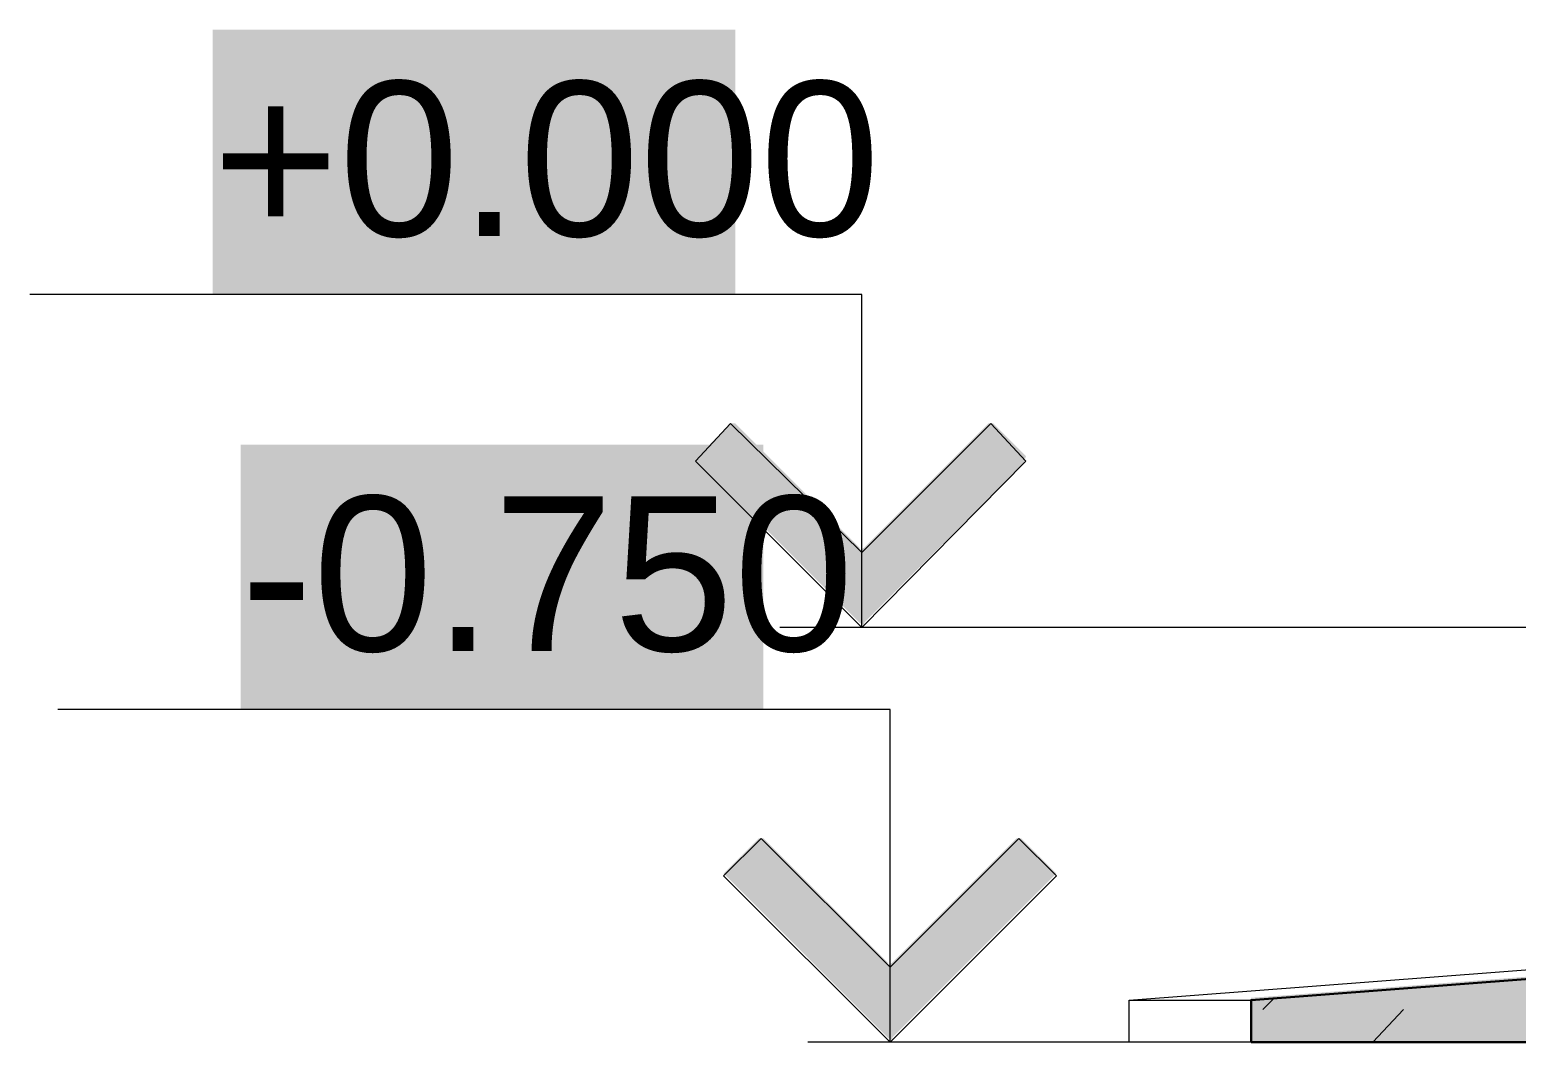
# Model space of a CAD drawing. Header units: millimetres. Extents: x -6983 to 114033, y -5968 to 36007.
# Drawn here: x 69176 to 71860, y 1353 to 3182 of the extents above; entities that cross this region are included whole.
import ezdxf

# ---------------------------------------------------------------- set-up
doc = ezdxf.new("R2010")
doc.units = ezdxf.units.MM
doc.layers.add('PDF _Геометрия', color=7, linetype='Continuous')
doc.layers.add('PDF _Текст', color=7, linetype='Continuous')
doc.layers.add('PDF _Сплошная заливка', color=7, linetype='Continuous', true_color=0xffffff)
doc.styles.add('PDF Arial', font='arial.ttf')

msp = doc.modelspace()

# ---------------------------------------------------------------- hatches: boundary and pattern name
at = {"layer": 'PDF _Сплошная заливка', "transparency": 33554559}
for color, points in [(256, [(69505.9, 3181.6), (69505.9, 2703.2), (70449.9, 2703.2), (70449.9, 3181.6)]), (7, [(70974.8, 2411.1), (70915.6, 2470.4), (70907.1, 2470.4), (70682.7, 2246), (70674.3, 2241.8), (70674.3, 2246), (70449.9, 2470.4), (70441.4, 2470.4), (70437.2, 2466.1), (70377.9, 2406.9), (70674.3, 2110.5), (70682.7, 2106.3), (70682.7, 2110.5), (70970.6, 2398.4)]), (256, [(69556.7, 2432.3), (69556.7, 1953.9), (70500.7, 1953.9), (70500.7, 2432.3)]), (7, [(71029.9, 1657.6), (70966.4, 1721.1), (70957.9, 1721.1), (70733.5, 1496.7), (70725.1, 1492.5), (70725.1, 1496.7), (70500.7, 1721.1), (70492.2, 1721.1), (70488, 1716.8), (70428.7, 1657.6), (70725.1, 1361.2), (70733.5, 1357), (70733.5, 1361.2)])]:
    msp.add_hatch(color=color, dxfattribs=at).paths.add_polyline_path(points)
h = msp.add_hatch(color=256, dxfattribs=at)
h.paths.add_polyline_path([(71440.5, 1437.4), (71381.2, 1433.2), (71381.2, 1352.8), (72380.3, 1352.8), (72380.3, 1505.2), (72325.3, 1505.2), (71940, 1475.5), (71880.8, 1471.3)])
h.paths.add_polyline_path([(97898.5, 1471.3), (97458.2, 1505.2), (97398.9, 1505.2), (97398.9, 1352.8), (98398, 1352.8), (98398, 1433.2), (97957.7, 1467.1)])

# ---------------------------------------------------------------- linework, layer by layer
at = {"layer": 'PDF _Геометрия', "lineweight": 9}
for points in [[(73866.2, 2102.1), (71250, 2102.1), (70678.5, 2102.1), (70377.9, 2402.6), (70441.4, 2470.4), (70678.5, 2237.5), (70911.3, 2470.4), (70974.8, 2402.6), (70678.5, 2102.1), (70678.5, 2703.2), (69175.7, 2703.2)], [(71224.6, 2102.1), (70530.3, 2102.1)], [(71609.8, 1352.8), (70801.3, 1352.8), (70729.3, 1352.8), (70428.7, 1653.3), (70496.5, 1721.1), (70729.3, 1488.2), (70962.1, 1721.1), (71029.9, 1653.3), (70729.3, 1352.8), (70729.3, 1953.9), (69226.5, 1953.9)], [(71402.4, 1412), (71423.6, 1433.2)], [(71601.4, 1352.8), (71656.4, 1412)], [(71275.4, 1352.8), (70581.1, 1352.8)]]:
    msp.add_lwpolyline(points, dxfattribs=at)
at = {"layer": 'PDF _Геометрия', "lineweight": 13}
for points in [[(71161.1, 1429), (72160.2, 1505.2)], [(71381.2, 1429), (72380.3, 1505.2)]]:
    msp.add_lwpolyline(points, dxfattribs=at)
at = {"layer": 'PDF _Геометрия', "lineweight": 30}
msp.add_lwpolyline([(71381.2, 1352.8), (72380.3, 1352.8), (72380.3, 1505.2), (71381.2, 1429)], close=True, dxfattribs=at)
at = {"layer": 'PDF _Геометрия', "lineweight": 9}
msp.add_lwpolyline([(71161.1, 1429), (71381.2, 1429), (71381.2, 1352.8), (71161.1, 1352.8)], close=True, dxfattribs=at)

# ---------------------------------------------------------------- texts
at = {"layer": 'PDF _Текст', "char_height": 279.61, "attachment_point": 7, "style": 'PDF Arial'}
for s, insert in [('+0.000', (69505.9, 2804.8)), ('-0.750', (69556.7, 2055.5))]:
    msp.add_mtext(s, dxfattribs=dict(at, insert=insert))

doc.saveas('drawing.dxf')
